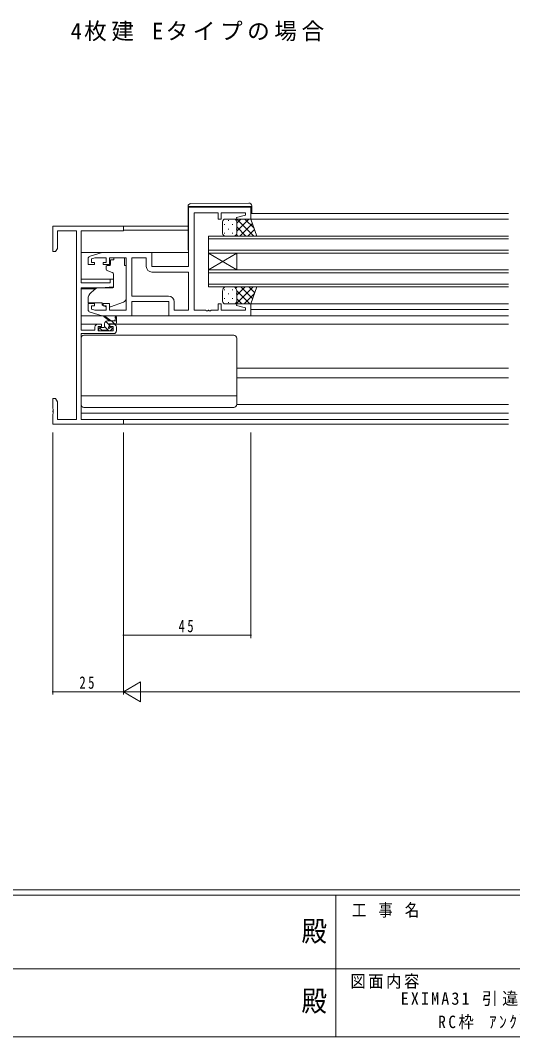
# Model space of a CAD drawing. Units: millimetres, scale not verified. Extents: x -567 to 567, y -403 to 403.
# Drawn here: x -124.2 to 49.8, y -403 to -43.5 of the extents above; entities that cross this region are included whole.
import ezdxf
from ezdxf.enums import TextEntityAlignment as Align

# ---------------------------------------------------------------- set-up
doc = ezdxf.new("R2010")
doc.units = ezdxf.units.MM
doc.header["$LTSCALE"] = 2
for name, color, linetype, lineweight in [('0-1_YKK_ZWAK', 7, 'Continuous', 18), ('0-3_YKK_11', 7, 'Continuous', 18), ('0-4_YKK_12', 2, 'Continuous', 18), ('0-6_YKK_13', 4, 'Continuous', 18), ('0-7_YKK_D', 6, 'Continuous', 18)]:
    doc.layers.add(name, color=color, linetype=linetype, lineweight=lineweight)
doc.layers.add('0-2_USER1', color=7, linetype='Continuous')
doc.styles.add('ＭＳ ゴシック', font='')
doc.styles.get('ＭＳ ゴシック').set_extended_font_data('MS Gothic')

msp = doc.modelspace()

# ---------------------------------------------------------------- linework, layer by layer
at = {"layer": '0-1_YKK_ZWAK'}
for p, q in [((537.274, -350.982), (-562.726, -350.982)), ((483.274, -352.982), (-562.726, -352.982)), ((-12.726, -352.982), (-12.726, -402.982)), ((-194.726, -378.981), (-10.726, -378.981)), ((-10.726, -378.981), (173.274, -378.981)), ((-562.726, -402.982), (483.274, -402.982))]:
    msp.add_line(p, q, dxfattribs=at)
at = {"layer": '0-3_YKK_11'}
for p, q in [((-42.726, -109.585), (-64.726, -109.585)), ((-64.726, -109.585), (-64.726, -130.585)), ((-42.726, -113.785), (-42.726, -109.585)), ((-62.726, -111.515), (-54.226, -111.515)), ((-62.726, -146.055), (-62.726, -111.515)), ((-47.686, -113.785), (-42.726, -113.785)), ((-87.726, -116.285), (-112.726, -116.285)), ((-104.356, -117.915), (-104.356, -184.655)), ((-102.726, -117.915), (-87.726, -117.915)), ((-102.726, -136.385), (-102.726, -117.915)), ((-87.726, -117.915), (-87.726, -116.285)), ((-95.226, -125.585), (-99.513, -126.871)), ((-77.726, -125.585), (-95.226, -125.585)), ((-77.726, -130.585), (-77.726, -125.585)), ((-100.226, -127.829), (-100.226, -129.885)), ((-92.626, -127.515), (-86.726, -127.515)), ((-86.726, -127.515), (-86.726, -146.055)), ((-84.796, -127.515), (-84.796, -141.055)), ((-100.226, -129.885), (-97.926, -129.885)), ((-64.726, -130.585), (-77.726, -130.585)), ((-64.726, -132.515), (-77.656, -132.515)), ((-64.726, -146.055), (-64.726, -132.515)), ((-92.426, -136.385), (-102.726, -136.385)), ((-102.726, -138.085), (-95.726, -138.085)), ((-102.726, -153.085), (-102.726, -138.085)), ((-100.226, -143.685), (-100.226, -145.741)), ((-97.926, -143.685), (-100.226, -143.685)), ((-84.726, -147.985), (-84.726, -142.985)), ((-84.726, -142.985), (-71.726, -142.985)), ((-71.726, -142.985), (-71.726, -147.985)), ((-69.796, -143.055), (-69.796, -146.055)), ((-42.726, -143.785), (-47.686, -143.785)), ((-42.726, -147.985), (-42.726, -143.785)), ((-99.513, -146.699), (-95.226, -147.985)), ((-86.726, -146.055), (-92.626, -146.055)), ((-69.796, -146.055), (-64.726, -146.055)), ((-54.226, -146.055), (-56.768, -146.055)), ((-95.226, -147.985), (-84.726, -147.985)), ((-71.726, -147.985), (-42.726, -147.985)), ((-97.826, -153.085), (-102.726, -153.085)), ((-102.726, -154.285), (-91.226, -154.285)), ((-102.726, -184.655), (-102.726, -154.285)), ((-97.826, -151.985), (-97.826, -153.085)), ((-90.226, -153.285), (-90.226, -151.985)), ((-112.726, -186.285), (-87.726, -186.285)), ((-104.356, -184.655), (-111.096, -184.655)), ((-87.726, -184.655), (-102.726, -184.655)), ((-87.726, -186.285), (-87.726, -184.655))]:
    msp.add_line(p, q, dxfattribs=at)
for points in [[(-54.226, -111.515), (-54.226, -113.785), (-53.226, -113.785), (-53.226, -111.515), (-44.656, -111.515), (-44.656, -112.432), (-47.755, -113.263), (-47.686, -113.785)], [(-112.726, -116.285), (-112.726, -125.285), (-111.726, -125.285), (-111.096, -124.194), (-111.096, -117.915), (-104.356, -117.915)], [(-97.926, -129.885), (-97.926, -129.085), (-99.026, -129.085), (-99.026, -127.873), (-97.831, -127.515), (-93.826, -127.515), (-93.826, -129.085), (-94.926, -129.085), (-94.926, -129.885), (-92.626, -129.885), (-92.626, -127.515)], [(-79.656, -130.515), (-79.656, -127.515), (-84.796, -127.515), (-84.796, -141.055), (-71.796, -141.055)], [(-95.726, -138.085), (-91.226, -137.691), (-91.226, -135.085), (-92.426, -135.085), (-92.426, -136.385)], [(-92.626, -146.055), (-92.626, -143.685), (-94.926, -143.685), (-94.926, -144.485), (-93.826, -144.485), (-93.826, -146.055), (-97.831, -146.055), (-99.026, -145.696), (-99.026, -144.485), (-97.926, -144.485), (-97.926, -143.685)], [(-47.686, -143.785), (-47.755, -144.307), (-44.656, -145.138), (-44.656, -146.055), (-53.226, -146.055), (-53.226, -143.785), (-54.226, -143.785), (-54.226, -146.055)], [(-56.768, -146.055), (-56.951, -146.175), (-57.501, -146.175), (-57.684, -146.055), (-57.768, -146.055), (-57.951, -146.175), (-58.501, -146.175), (-58.684, -146.055), (-62.726, -146.055)], [(-91.226, -150.985), (-92.526, -150.985), (-92.526, -151.785), (-91.426, -151.785), (-91.426, -153.285), (-96.626, -153.285), (-96.626, -151.785), (-95.526, -151.785), (-95.526, -150.985), (-96.826, -150.985)], [(-111.096, -184.655), (-111.096, -178.376), (-111.726, -177.285), (-112.726, -177.285), (-112.726, -180.827), (-112.606, -181.01), (-112.606, -181.56), (-112.726, -181.743), (-112.726, -181.827), (-112.606, -182.01), (-112.606, -182.56), (-112.726, -182.743), (-112.726, -186.285)]]:
    msp.add_lwpolyline(points, dxfattribs=at)
for centre, radius, start, end in [((-99.226, -127.829), 1, 106.69926, 180.00004), ((-77.656, -130.515), 2, 180.00001, 269.99999), ((-71.796, -143.055), 2, 0.00001, 89.99999), ((-99.226, -145.741), 1, 179.99996, 253.30074), ((-96.826, -151.985), 1, 90.00001, 179.99999), ((-91.226, -151.985), 1, 0.00001, 89.99999), ((-91.226, -153.285), 1, 270.00001, 359.99999)]:
    msp.add_arc(centre, radius, start, end, dxfattribs=at)
at = {"layer": '0-4_YKK_12'}
for p, q in [((-43.226, -113.785), (48.274, -113.785)), ((-42.726, -111.784), (48.274, -111.785)), ((-88.026, -116.285), (-64.926, -116.285)), ((-87.726, -117.685), (-64.926, -117.685)), ((-57.726, -119.785), (-57.726, -125.785)), ((48.274, -119.785), (-57.726, -119.785)), ((-57.726, -120.785), (48.274, -120.785)), ((-102.726, -125.585), (-95.153, -125.585)), ((-78.226, -125.585), (-64.726, -125.585)), ((48.274, -124.785), (-57.726, -124.785)), ((-57.726, -125.785), (-57.726, -131.785)), ((-57.726, -125.785), (-47.726, -131.785)), ((-57.726, -131.785), (-47.726, -125.785)), ((-57.726, -125.785), (48.274, -125.785)), ((-47.726, -125.785), (-47.726, -131.785)), ((-57.726, -131.785), (-57.726, -137.785)), ((48.274, -131.785), (-57.726, -131.785)), ((-57.726, -132.785), (48.274, -132.785)), ((-102.726, -135.085), (-91.226, -135.085)), ((-102.726, -138.485), (-97.603, -138.485)), ((48.274, -136.785), (-57.726, -136.785)), ((-57.726, -137.785), (48.274, -137.785)), ((-43.226, -143.785), (48.274, -143.784)), ((-42.726, -145.785), (48.274, -145.785)), ((-102.726, -150.985), (-96.826, -150.985)), ((-91.226, -150.985), (48.274, -150.985)), ((-43.226, -147.985), (48.274, -147.985)), ((-47.726, -166.485), (48.274, -166.485)), ((-47.726, -169.885), (48.274, -169.885)), ((-102.726, -182.385), (48.274, -182.385)), ((-102.426, -184.655), (48.274, -184.655)), ((-88.026, -186.285), (48.274, -186.285))]:
    msp.add_line(p, q, dxfattribs=at)
at = {"layer": '0-6_YKK_13'}
for p, q in [((-64.926, -109.285), (-64.926, -109.585)), ((-64.926, -124.585), (-64.926, -109.585)), ((-64.43, -109.285), (-42.93, -109.285)), ((-43.435, -108.097), (-63.935, -108.276)), ((-42.93, -109.285), (-42.426, -109.285)), ((-42.426, -109.285), (-42.426, -109.097)), ((-42.426, -109.585), (-42.426, -109.285)), ((-42.426, -109.585), (-42.426, -111.784)), ((-52.726, -118.785), (-52.726, -114.785)), ((-51.726, -113.785), (-48.726, -113.785)), ((-50.646, -114.205), (-50.646, -114.405)), ((-42.726, -113.785), (-48.726, -113.785)), ((-47.726, -115.278), (-46.233, -113.785)), ((-47.726, -118.106), (-43.405, -113.785)), ((-47.726, -114.785), (-47.726, -118.785)), ((-41.653, -119.785), (-47.653, -113.785)), ((-41.56, -117.049), (-44.825, -113.785)), ((-40.583, -119.785), (-42.726, -113.785)), ((-52.061, -115.62), (-52.061, -115.82)), ((-50.646, -117.235), (-50.646, -117.435)), ((-49.231, -115.62), (-49.231, -115.82)), ((-47.816, -117.235), (-47.816, -117.435)), ((-44.481, -119.785), (-47.726, -116.54)), ((-46.576, -119.785), (-42.16, -115.369)), ((-43.748, -119.785), (-41.416, -117.453)), ((-52.061, -118.65), (-52.061, -118.85)), ((-48.726, -119.785), (-51.726, -119.785)), ((-49.231, -118.65), (-49.231, -118.85)), ((-48.726, -119.785), (-40.583, -119.785)), ((-47.31, -119.785), (-47.842, -119.253)), ((-40.919, -119.785), (-40.672, -119.537)), ((-92.296, -129.185), (-92.296, -128.185)), ((-91.126, -128.185), (-92.296, -128.185)), ((-92.296, -129.185), (-92.296, -129.885)), ((-91.126, -127.515), (-91.126, -128.185)), ((-91.126, -127.515), (-87.326, -127.515)), ((-87.326, -127.515), (-87.326, -128.185)), ((-93.826, -130.485), (-93.826, -131.535)), ((-92.596, -130.185), (-93.526, -130.185)), ((-93.497, -132.005), (-91.497, -132.733)), ((-87.326, -130.185), (-86.726, -130.185)), ((-86.726, -141.74), (-86.726, -130.185)), ((-91.226, -133.181), (-91.226, -137.788)), ((-97.463, -138.368), (-99.154, -139.787)), ((-91.443, -138.087), (-96.829, -138.134)), ((-52.726, -139.285), (-52.726, -142.785)), ((-52.061, -138.92), (-52.061, -138.72)), ((-48.726, -137.785), (-51.726, -137.785)), ((-50.646, -140.335), (-50.646, -140.135)), ((-49.231, -138.92), (-49.231, -138.72)), ((-48.726, -137.785), (-40.583, -137.785)), ((-48.072, -138.251), (-47.606, -137.785)), ((-47.949, -143.785), (-41.949, -137.785)), ((-47.816, -140.335), (-47.816, -140.135)), ((-47.726, -140.734), (-44.777, -137.785)), ((-43.109, -143.785), (-47.726, -139.168)), ((-47.726, -142.785), (-47.726, -139.285)), ((-42.082, -141.983), (-46.28, -137.785)), ((-45.12, -143.785), (-41.396, -140.06)), ((-41.338, -139.899), (-43.452, -137.785)), ((-40.583, -137.785), (-42.726, -143.785)), ((-40.594, -137.815), (-40.624, -137.785)), ((-100.226, -142.085), (-100.226, -143.385)), ((-100.226, -143.385), (-95.226, -143.385)), ((-95.226, -143.385), (-95.226, -143.685)), ((-95.226, -143.685), (-95.226, -144.182)), ((-92.354, -144.825), (-87.717, -143.151)), ((-52.061, -141.95), (-52.061, -141.75)), ((-51.726, -143.785), (-48.726, -143.785)), ((-50.646, -143.365), (-50.646, -143.165)), ((-49.231, -141.95), (-49.231, -141.75)), ((-42.726, -143.785), (-48.726, -143.785)), ((-47.816, -143.2), (-47.816, -143.165)), ((-45.937, -143.785), (-47.726, -141.996)), ((-93.92, -144.791), (-95.226, -144.182)), ((-95.153, -147.985), (-102.726, -147.985)), ((-92.726, -149.785), (-94.545, -148.384)), ((-94.426, -151.885), (-94.426, -150.785)), ((-92.126, -149.785), (-94.344, -148.102)), ((-92.826, -151.132), (-93.995, -149.963)), ((-93.426, -149.785), (-90.226, -149.785)), ((-92.526, -150.785), (-90.526, -150.785)), ((-90.928, -150.785), (-91.928, -149.785)), ((-90.526, -148.659), (-90.725, -149.785)), ((-90.226, -150.485), (-90.226, -148.485)), ((-85.226, -147.985), (-71.226, -147.985)), ((-96.426, -152.485), (-96.426, -152.985)), ((-95.363, -153.085), (-96.241, -152.208)), ((-94.726, -152.185), (-96.126, -152.185)), ((-96.126, -153.285), (-95.626, -153.285)), ((-95.426, -153.085), (-93.326, -153.085)), ((-92.918, -153.285), (-94.426, -151.777)), ((-93.126, -153.285), (-92.526, -153.285)), ((-92.826, -151.724), (-92.826, -151.085)), ((-92.026, -152.185), (-92.365, -152.185)), ((-92.314, -153.197), (-91.814, -152.697)), ((-102.726, -179.385), (-102.726, -155.885)), ((-101.726, -154.885), (-48.726, -154.885)), ((-47.726, -179.385), (-47.726, -155.885)), ((-102.726, -176.345), (-47.726, -176.345)), ((-47.726, -179.385), (48.274, -179.385)), ((-101.726, -180.385), (-48.726, -180.385))]:
    msp.add_line(p, q, dxfattribs=at)
for points in [[(-64.926, -109.276), (-64.926, -109.285), (-64.43, -109.285)], [(-87.326, -130.185), (-87.326, -129.185), (-87.326, -128.185)]]:
    msp.add_lwpolyline(points, dxfattribs=at)
for centre, radius, start, end in [((-63.926, -109.276), 1, 90.5, 180), ((-43.426, -109.097), 1, 0, 90.5), ((-51.726, -114.785), 1, 89.9999, 179.9999), ((-48.726, -114.785), 1, 359.9999, 89.9999), ((-51.726, -118.785), 1, 179.9999, 269.9999), ((-48.726, -118.785), 1, 269.9999, 359.9999), ((-64.426, -124.585), 0.5, 180, 233.13017), ((-93.526, -130.485), 0.3, 90, 180), ((-93.326, -131.535), 0.5, 180, 250), ((-92.596, -129.885), 0.3, 270, 0), ((-91.726, -133.181), 0.5, 0, 70), ((-97.226, -142.085), 3, 130, 180), ((-96.82, -139.134), 1, 90.5, 130), ((-91.526, -137.788), 0.3, 270.5, 0), ((-51.194, -139.223), 1.534, 110.30881, 182.3117), ((-49.258, -139.223), 1.534, 357.68843, 69.69136), ((-88.226, -141.74), 1.5, 289.85326, 0), ((-51.726, -142.785), 1, 180.0001, 270.0001), ((-48.726, -142.785), 1, 270.0001, 0.0001), ((-93.497, -143.885), 1, 245, 250.79704), ((-92.694, -143.885), 1, 273.88684, 289.85326), ((-94.526, -148.185), 0.2, 24.41711, 264.41711), ((-93.426, -150.785), 1, 90, 180), ((-92.526, -151.085), 0.3, 90, 180), ((-90.426, -148.485), 0.2, 0, 240), ((-90.526, -150.485), 0.3, 270, 0), ((-96.126, -152.485), 0.3, 90, 180), ((-96.126, -152.985), 0.3, 180, 270), ((-95.626, -153.085), 0.2, 270, 0), ((-94.726, -151.885), 0.3, 270, 0), ((-93.126, -153.085), 0.2, 180, 270), ((-92.826, -152.185), 0.25, 123.05573, 326.94427), ((-93.126, -151.724), 0.3, 303.05573, 0), ((-92.365, -152.485), 0.3, 90, 146.94427), ((-92.526, -152.985), 0.3, 270, 315), ((-92.026, -152.485), 0.3, 315, 90), ((-101.726, -155.885), 1, 90, 180), ((-48.726, -155.885), 1, 0, 90), ((-101.726, -179.385), 1, 180, 270), ((-48.726, -179.385), 1, 270, 0)]:
    msp.add_arc(centre, radius, start, end, dxfattribs=at)
at = {"layer": '0-7_YKK_D'}
for p, q in [((-112.726, -189.285), (-112.726, -281.982)), ((-87.726, -189.285), (-87.726, -261.982)), ((-87.726, -189.285), (-87.726, -281.982)), ((-87.726, -189.285), (-87.726, -281.982)), ((-42.726, -189.285), (-42.726, -261.982)), ((-87.726, -260.982), (-42.726, -260.982)), ((-87.726, -280.982), (-81.664, -277.482)), ((-87.726, -280.982), (-112.726, -280.982)), ((-87.726, -280.982), (-75.602, -280.982)), ((-80.726, -280.982), (405.274, -280.982))]:
    msp.add_line(p, q, dxfattribs=at)
msp.add_lwpolyline([(-87.726, -280.982), (-81.664, -284.482), (-81.664, -277.482)], dxfattribs=at)
for centre, start, end in [((-87.726, -260.982), 0, 180), ((-87.726, -260.982), 180, 0), ((-42.726, -260.982), 0, 180), ((-42.726, -260.982), 180, 0), ((-112.726, -280.982), 0, 180), ((-112.726, -280.982), 180, 0)]:
    msp.add_arc(centre, 0.106, start, end, dxfattribs=at)

# ---------------------------------------------------------------- texts
at = {"layer": '0-1_YKK_ZWAK', "style": 'ＭＳ ゴシック', "width": 0.9}
for p in [(-24.843, -371.491), (-24.843, -396.236)]:
    msp.add_text('殿', height=7.331, dxfattribs=at).set_placement(p, align=Align.BOTTOM_LEFT)
at = {"layer": '0-1_YKK_ZWAK', "char_height": 4.399, "attachment_point": 7, "style": 'ＭＳ ゴシック'}
for s, insert in [('\\T1.22;\\W0.85;工\\~事\\~名', (-6.994, -360.886)), ('\\T1.17;\\W0.9;図面内容', (-7.558, -386.051))]:
    msp.add_mtext(s, dxfattribs=dict(at, insert=insert))
at = {"layer": '0-2_USER1', "attachment_point": 7, "style": 'ＭＳ ゴシック'}
for s, insert, char_height in [('\\T1.2;4枚建\\~Eタイプの場合', (-106.399, -50.872), 5.865), ('\\T1.26;\\W0.95;EXIMA31\\~引違い窓【2･4枚建】T-1仕様', (10.213, -392.195), 4.399), ('\\T1.33;\\W0.9;RC枠\\~ｱﾝｸﾞﾙ無\\~Eﾀｲﾌﾟ/30mm溝幅', (23.47, -401.018), 4.399)]:
    msp.add_mtext(s, dxfattribs=dict(at, insert=insert, char_height=char_height))
at = {"layer": '0-7_YKK_D', "color": 7, "char_height": 4.399, "attachment_point": 7, "style": 'ＭＳ ゴシック'}
for s, insert in [('\\T1.37;\\W0.75;45', (-68.259, -259.982)), ('\\T1.37;\\W0.75;25', (-103.308, -279.982))]:
    msp.add_mtext(s, dxfattribs=dict(at, insert=insert))

doc.saveas('drawing.dxf')
